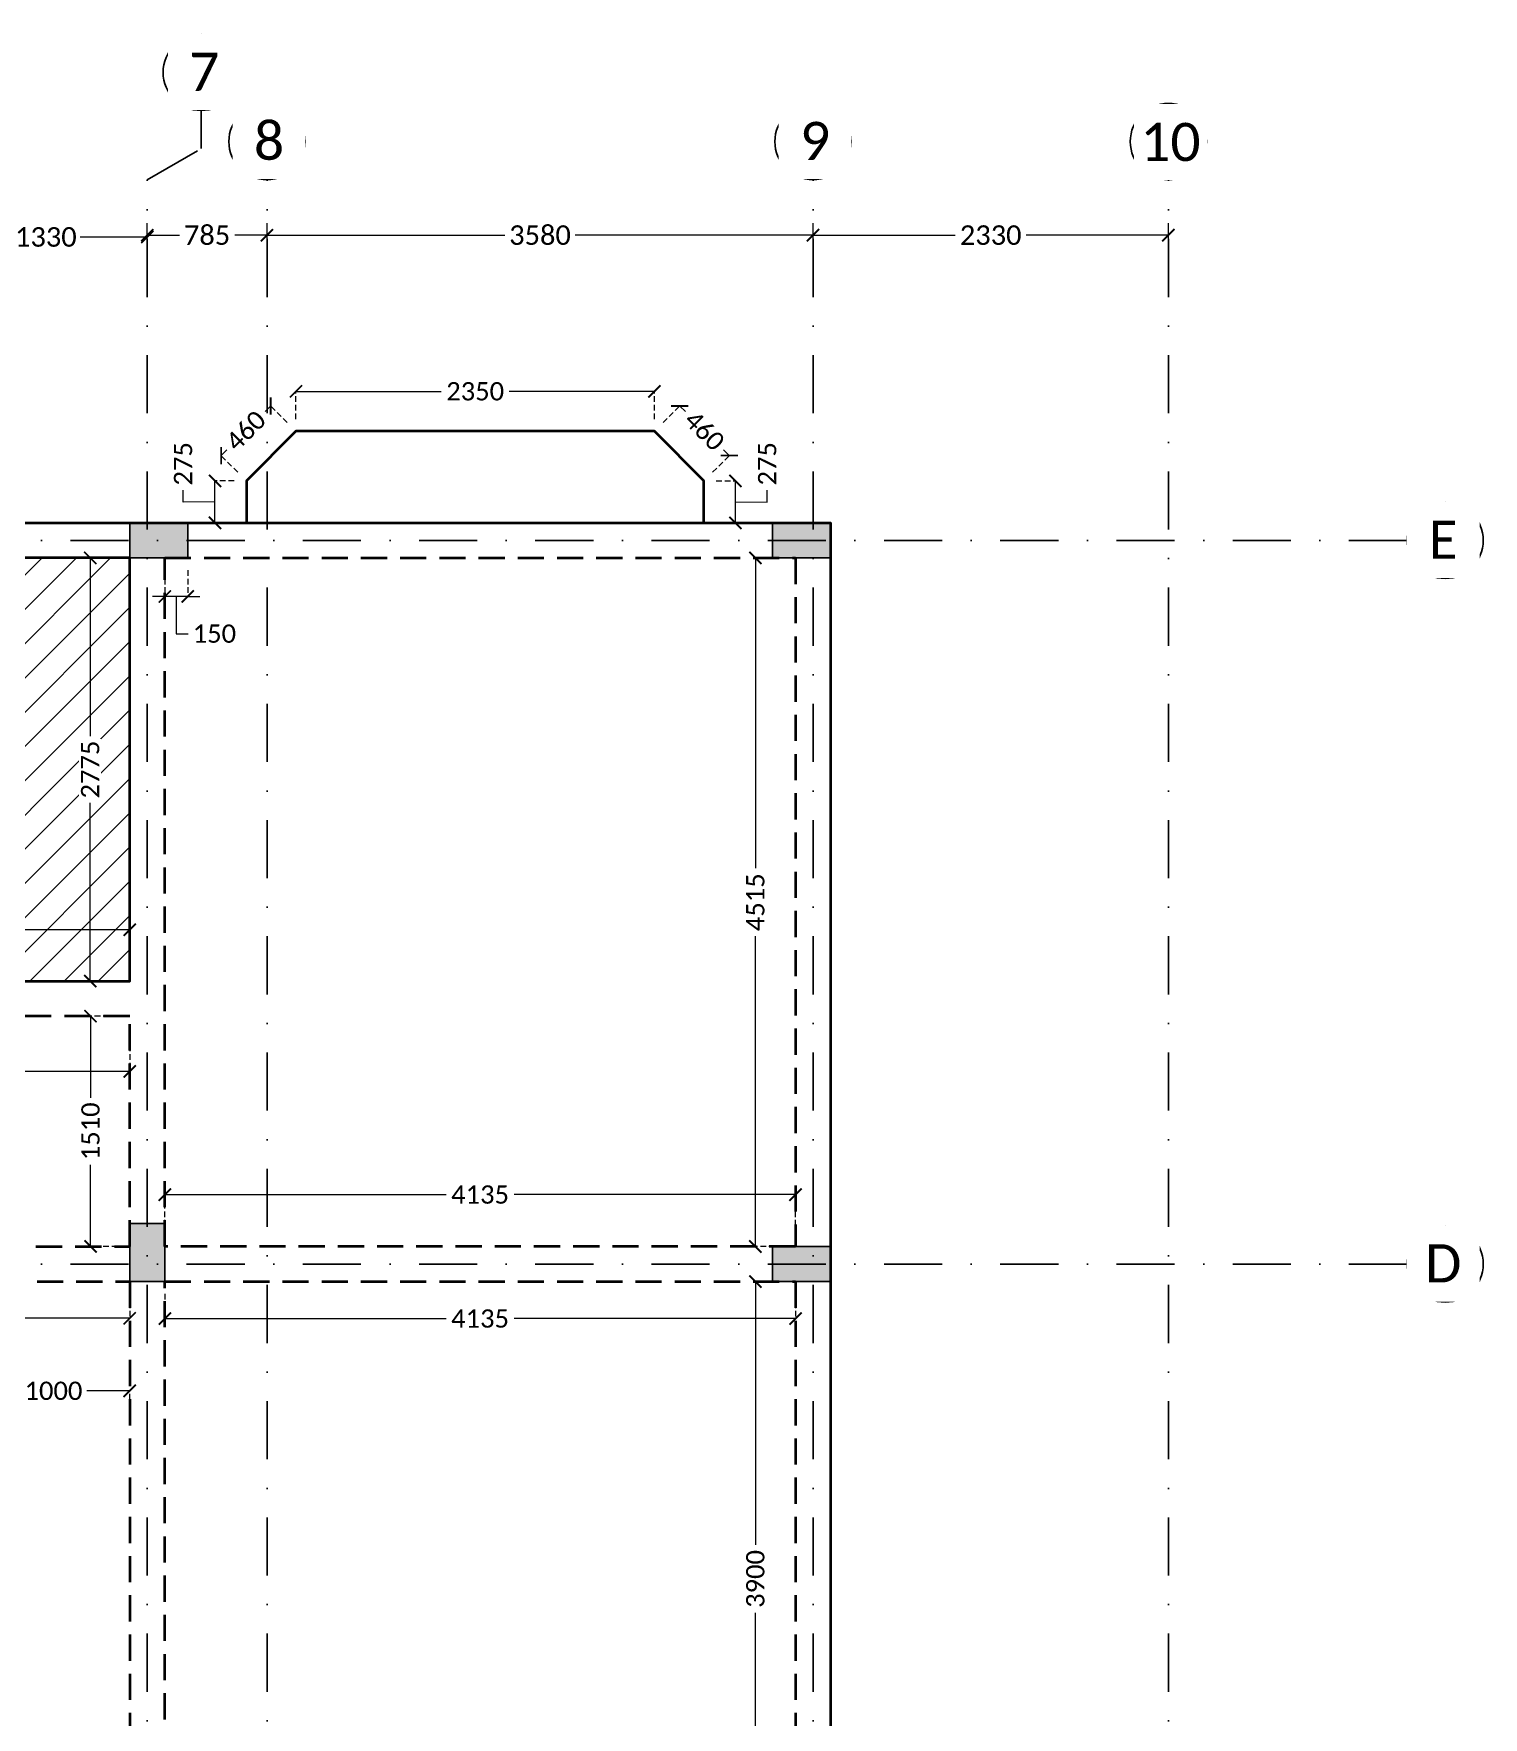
# Model space of a CAD drawing. Header units: millimetres. Extents: x -10000 to 124200, y -12045 to 23620.
# Drawn here: x 6895 to 16400, y 5787 to 16827 of the extents above; entities that cross this region are included whole.
import ezdxf

# ---------------------------------------------------------------- set-up
doc = ezdxf.new("R2010")
doc.units = ezdxf.units.MM
doc.header["$LTSCALE"] = 150
for name, pattern in [('3BHK-W(SB)$0$HIDDEN', [0.375, 0.25, -0.125]), ('DASHDOTX2', [50.8, 25.4, -12.7, 0, -12.7]), ('HIDDENX2', [19.05, 12.7, -6.35])]:
    doc.linetypes.add(name, pattern=pattern)
for name, color, linetype in [('ad-Column', 3, 'Continuous'), ('ad-Column Hatch', 125, 'Continuous'), ('ad-Grid', 8, 'DASHDOTX2'), ('ad-Text main', 7, 'Continuous')]:
    doc.layers.add(name, color=color, linetype=linetype)
doc.layers.add('ad-Dimension', color=5, linetype='Continuous', lineweight=0, true_color=0x0000ff)
doc.layers.add('ad-Framing', color=30, linetype='Continuous', lineweight=35, true_color=0xff7f00)
doc.layers.add('ad-Elevation 10', color=8, linetype='Continuous', lineweight=0)
doc.styles.add('ROMANS-TITLE', font='arial.ttf', dxfattribs={"width": 0.8})
doc.styles.get("Standard").update_dxf_attribs({"font": 'calibril.ttf'})
doc.dimstyles.new('A-75-DIM-INT (Framing)', dxfattribs={"dimscale": 100, "dimtxt": 1.5, "dimasz": 1, "dimexe": 0, "dimexo": 0, "dimgap": 0.5, "dimtad": 0, "dimdec": 0, "dimdsep": 46, "dimtxsty": 'ROMANS-TITLE', "dimblk": 'ARCHTICK', "dimcen": 0.025, "dimclrd": 5, "dimclre": 5, "dimclrt": 256, "dimazin": 2, "dimtfac": 1, "dimtdec": 0, "dimtmove": 1, "dimatfit": 0, "dimldrblk": 'ARCHTICK', "dimfxl": 1, "dimtfill": 1, "dimtolj": 1, "dimtzin": 0, "dimarcsym": 0})

# ---------------------------------------------------------------- blocks, each defined once
blk = doc.blocks.new('zw$6AA0')
at = {"layer": 'ad-Column Hatch', "transparency": 33554687}
h = blk.add_hatch(color=256, dxfattribs=at)
h.dxf.hatch_style = 1
h.paths.add_polyline_path([(0, -230), (380, -230), (380, 0), (0, 0)])
at = {"layer": 'ad-Column'}
blk.add_lwpolyline([(0, -230), (380, -230), (380, 0), (0, 0)], close=True, dxfattribs=at)
blk = doc.blocks.new('1625W_Columns')
at = {"layer": 'ad-Column', "xscale": -1}
for p, rotation in [((7905, 13620), 359.9999999999999), ((12120, 13620), 359.9999999999999), ((7755, 8645), 270)]:
    blk.add_blockref('zw$6AA0', p, dxfattribs=dict(at, rotation=rotation))
at = {"layer": 'ad-Column', "rotation": 179.9999999999998}
blk.add_blockref('zw$6AA0', (12120, 8645), dxfattribs=at)
blk = doc.blocks.new('_ArchTick')
at = {"color": 0, "linetype": 'ByBlock', "const_width": 0.15}
blk.add_lwpolyline([(-0.5, -0.5), (0.5, 0.5)], dxfattribs=at)
blk = doc.blocks.new('*D237')
at = {"layer": 'ad-Dimension', "lineweight": -2}
for p, q in [((7640, 15206), (7640, 15586)), ((8425, 15206), (8425, 15586)), ((7640, 15506), (7851, 15506)), ((8425, 15506), (8214, 15506))]:
    blk.add_line(p, q, dxfattribs=at)
at = {"layer": 'Defpoints', "color": 0}
for p in [(8425, 15506), (7640, 15126), (8425, 15126)]:
    blk.add_point(p, dxfattribs=at)
at = {"layer": 'ad-Dimension', "lineweight": -2, "xscale": 80, "yscale": 80, "zscale": 80, "rotation": 180}
blk.add_blockref('_ArchTick', (7640, 15506), dxfattribs=at)
at = {"layer": 'ad-Dimension', "lineweight": -2, "xscale": 80, "yscale": 80, "zscale": 80}
blk.add_blockref('_ArchTick', (8425, 15506), dxfattribs=at)
at = {"layer": 'ad-Dimension', "insert": (8032, 15506), "char_height": 128, "attachment_point": 5, "bg_fill": 3, "box_fill_scale": 1.1, "bg_fill_color": 257, "bg_fill_transparency": 0}
blk.add_mtext('\\A1;785', dxfattribs=at)
blk = doc.blocks.new('*D238')
at = {"layer": 'ad-Dimension', "lineweight": -2}
for p, q in [((8425, 15206), (8425, 15586)), ((12005, 15206), (12005, 15586)), ((8425, 15506), (9984, 15506)), ((12005, 15506), (10446, 15506))]:
    blk.add_line(p, q, dxfattribs=at)
at = {"layer": 'Defpoints', "color": 0}
for p in [(12005, 15506), (8425, 15126), (12005, 15126)]:
    blk.add_point(p, dxfattribs=at)
at = {"layer": 'ad-Dimension', "lineweight": -2, "xscale": 80, "yscale": 80, "zscale": 80, "rotation": 180}
blk.add_blockref('_ArchTick', (8425, 15506), dxfattribs=at)
at = {"layer": 'ad-Dimension', "lineweight": -2, "xscale": 80, "yscale": 80, "zscale": 80}
blk.add_blockref('_ArchTick', (12005, 15506), dxfattribs=at)
at = {"layer": 'ad-Dimension', "insert": (10215, 15506), "char_height": 128, "attachment_point": 5, "bg_fill": 3, "box_fill_scale": 1.1, "bg_fill_color": 257, "bg_fill_transparency": 0}
blk.add_mtext('\\A1;3580', dxfattribs=at)
blk = doc.blocks.new('*D226')
at = {"layer": 'ad-Dimension', "lineweight": -2}
for p, q in [((12005, 15206), (12005, 15586)), ((14335, 15206), (14335, 15586)), ((12005, 15506), (12938, 15506)), ((14335, 15506), (13402, 15506))]:
    blk.add_line(p, q, dxfattribs=at)
at = {"layer": 'Defpoints', "color": 0}
for p in [(14335, 15506), (12005, 15126), (14335, 15126)]:
    blk.add_point(p, dxfattribs=at)
at = {"layer": 'ad-Dimension', "lineweight": -2, "xscale": 80, "yscale": 80, "zscale": 80, "rotation": 180}
blk.add_blockref('_ArchTick', (12005, 15506), dxfattribs=at)
at = {"layer": 'ad-Dimension', "lineweight": -2, "xscale": 80, "yscale": 80, "zscale": 80}
blk.add_blockref('_ArchTick', (14335, 15506), dxfattribs=at)
at = {"layer": 'ad-Dimension', "insert": (13170, 15506), "char_height": 128, "attachment_point": 5, "bg_fill": 3, "box_fill_scale": 1.1, "bg_fill_color": 257, "bg_fill_transparency": 0}
blk.add_mtext('\\A1;2330', dxfattribs=at)
blk = doc.blocks.new('*D232')
at = {"layer": 'ad-Dimension', "lineweight": -2}
for p, q in [((6310, 15194), (6310, 15574)), ((7640, 15171), (7640, 15574)), ((6310, 15494), (6750, 15494)), ((7640, 15494), (7200, 15494))]:
    blk.add_line(p, q, dxfattribs=at)
at = {"layer": 'Defpoints', "color": 0}
for p in [(7640, 15494), (6310, 15114), (7640, 15091)]:
    blk.add_point(p, dxfattribs=at)
at = {"layer": 'ad-Dimension', "lineweight": -2, "xscale": 80, "yscale": 80, "zscale": 80, "rotation": 180}
blk.add_blockref('_ArchTick', (6310, 15494), dxfattribs=at)
at = {"layer": 'ad-Dimension', "lineweight": -2, "xscale": 80, "yscale": 80, "zscale": 80}
blk.add_blockref('_ArchTick', (7640, 15494), dxfattribs=at)
at = {"layer": 'ad-Dimension', "insert": (6975, 15494), "char_height": 128, "attachment_point": 5, "bg_fill": 3, "box_fill_scale": 1.1, "bg_fill_color": 257, "bg_fill_transparency": 0}
blk.add_mtext('\\A1;1330', dxfattribs=at)
blk = doc.blocks.new('A$C4c6b3e27')
at = {"layer": 'ad-Elevation 10', "ltscale": 0.09}
h = blk.add_hatch(dxfattribs=at)
h.set_pattern_fill('ANSI31', color=256, scale=50)
h.set_pattern_definition([(45, (5110, 7508.14), (-112.2532, 112.2532), [])])
h.paths.add_polyline_path([(5110, -3005), (7525, -3005), (7525, -230), (5110, -230)])
blk.add_lwpolyline([(5110, -3005), (7525, -3005), (7525, -230), (5110, -230)], close=True, dxfattribs=at)
at = {"layer": 'ad-Framing'}
for points in [[(11290, 0), (11290, 275), (10965, 600), (8615, 600), (8290, 275), (8290, 0)], [(-1420, 0), (12120, 0), (12120, -8875), (14450, -8875), (14450, -14850), (2455, -14850), (2455, -13620), (0, -13620), (0, -8875), (2830, -8875), (2830, -4975), (-1420, -4975)], [(5110, -3005), (7525, -3005), (7525, -230), (5110, -230)]]:
    blk.add_lwpolyline(points, close=True, dxfattribs=at)
at = {"layer": 'ad-Framing', "linetype": 'HIDDENX2', "ltscale": 0.09}
for points in [[(7755, -230), (11890, -230), (11890, -4745), (7755, -4745)], [(5110, -4745), (7525, -4745), (7525, -3235), (5110, -3235)], [(3060, -4975), (7525, -4975), (7525, -8875), (3060, -8875)], [(7755, -4975), (11890, -4975), (11890, -8875), (7755, -8875)]]:
    blk.add_lwpolyline(points, close=True, dxfattribs=at)
blk = doc.blocks.new('*D24')
at = {"layer": 'ad-Dimension', "linetype": '3BHK-W(SB)$0$HIDDEN', "lineweight": -2, "transparency": 16777216}
for p, q in [((7755, -5055), (7755, -5218)), ((11890, -5055), (11890, -5218))]:
    blk.add_line(p, q, dxfattribs=at)
at = {"layer": 'ad-Dimension', "lineweight": -2, "transparency": 16777216}
for p, q in [((7755, -5218), (9600, -5218)), ((11890, -5218), (10045, -5218))]:
    blk.add_line(p, q, dxfattribs=at)
at = {"layer": 'Defpoints', "color": 0, "transparency": 16777216}
for p in [(7755, -4975), (11890, -4975), (11890, -5218)]:
    blk.add_point(p, dxfattribs=at)
at = {"layer": 'ad-Dimension', "lineweight": -2, "transparency": 16777216, "xscale": 80, "yscale": 80, "zscale": 80, "rotation": 180}
blk.add_blockref('_ArchTick', (7755, -5218), dxfattribs=at)
at = {"layer": 'ad-Dimension', "lineweight": -2, "transparency": 16777216, "xscale": 80, "yscale": 80, "zscale": 80}
blk.add_blockref('_ArchTick', (11890, -5218), dxfattribs=at)
at = {"layer": 'ad-Dimension', "transparency": 16777216, "insert": (9822, -5218), "char_height": 120, "attachment_point": 5, "bg_fill": 3, "box_fill_scale": 1.1, "bg_fill_color": 256, "bg_fill_true_color": 13158600, "bg_fill_transparency": 0}
blk.add_mtext('\\A1;4135', dxfattribs=at)
blk = doc.blocks.new('*D25')
at = {"layer": 'ad-Dimension', "linetype": '3BHK-W(SB)$0$HIDDEN', "lineweight": -2, "transparency": 16777216}
for p, q in [((11810, -4975), (11627, -4975)), ((11810, -8875), (11627, -8875))]:
    blk.add_line(p, q, dxfattribs=at)
at = {"layer": 'ad-Dimension', "lineweight": -2, "transparency": 16777216}
for p, q in [((11627, -4975), (11627, -6702)), ((11627, -8875), (11627, -7148))]:
    blk.add_line(p, q, dxfattribs=at)
at = {"layer": 'Defpoints', "color": 0, "transparency": 16777216}
for p in [(11890, -4975), (11627, -8875), (11890, -8875)]:
    blk.add_point(p, dxfattribs=at)
at = {"layer": 'ad-Dimension', "lineweight": -2, "transparency": 16777216, "xscale": 80, "yscale": 80, "zscale": 80}
for p, rotation in [((11627, -4975), 90), ((11627, -8875), 270)]:
    blk.add_blockref('_ArchTick', p, dxfattribs=dict(at, rotation=rotation))
at = {"layer": 'ad-Dimension', "transparency": 16777216, "insert": (11627, -6925), "char_height": 120, "attachment_point": 5, "rotation": 90, "bg_fill": 3, "box_fill_scale": 1.1, "bg_fill_color": 256, "bg_fill_true_color": 13158600, "bg_fill_transparency": 0}
blk.add_mtext('\\A1;3900', dxfattribs=at)
blk = doc.blocks.new('*D37')
at = {"layer": 'ad-Dimension', "linetype": '3BHK-W(SB)$0$HIDDEN', "lineweight": -2, "transparency": 16777216}
for p, q in [((5110, -3315), (5110, -3597)), ((7525, -3315), (7525, -3597))]:
    blk.add_line(p, q, dxfattribs=at)
at = {"layer": 'ad-Dimension', "lineweight": -2, "transparency": 16777216}
for p, q in [((5110, -3597), (6098, -3597)), ((7525, -3597), (6537, -3597))]:
    blk.add_line(p, q, dxfattribs=at)
at = {"layer": 'Defpoints', "color": 0, "transparency": 16777216}
for p in [(5110, -3235), (7525, -3235), (7525, -3597)]:
    blk.add_point(p, dxfattribs=at)
at = {"layer": 'ad-Dimension', "lineweight": -2, "transparency": 16777216, "xscale": 80, "yscale": 80, "zscale": 80, "rotation": 180}
blk.add_blockref('_ArchTick', (5110, -3597), dxfattribs=at)
at = {"layer": 'ad-Dimension', "lineweight": -2, "transparency": 16777216, "xscale": 80, "yscale": 80, "zscale": 80}
blk.add_blockref('_ArchTick', (7525, -3597), dxfattribs=at)
at = {"layer": 'ad-Dimension', "transparency": 16777216, "insert": (6317, -3597), "char_height": 120, "attachment_point": 5, "bg_fill": 3, "box_fill_scale": 1.1, "bg_fill_color": 256, "bg_fill_true_color": 13158600, "bg_fill_transparency": 0}
blk.add_mtext('\\A1;2415', dxfattribs=at)
blk = doc.blocks.new('*D38')
at = {"layer": 'ad-Dimension', "linetype": '3BHK-W(SB)$0$HIDDEN', "lineweight": -2, "transparency": 16777216}
for p, q in [((7755, -310), (7755, -483)), ((7905, -310), (7905, -483))]:
    blk.add_line(p, q, dxfattribs=at)
at = {"layer": 'ad-Dimension', "lineweight": -2, "transparency": 16777216}
for p, q in [((7755, -483), (7675, -483)), ((7905, -483), (7755, -483)), ((7905, -483), (7755, -483)), ((7830, -483), (7829, -727)), ((7905, -483), (7985, -483)), ((7829, -727), (7909, -727))]:
    blk.add_line(p, q, dxfattribs=at)
at = {"layer": 'Defpoints', "color": 0, "transparency": 16777216}
for p in [(7755, -230), (7905, -230), (7755, -483)]:
    blk.add_point(p, dxfattribs=at)
at = {"layer": 'ad-Dimension', "lineweight": -2, "transparency": 16777216, "xscale": 80, "yscale": 80, "zscale": 80}
blk.add_blockref('_ArchTick', (7755, -483), dxfattribs=at)
at = {"layer": 'ad-Dimension', "lineweight": -2, "transparency": 16777216, "xscale": 80, "yscale": 80, "zscale": 80, "rotation": 180}
blk.add_blockref('_ArchTick', (7905, -483), dxfattribs=at)
at = {"layer": 'ad-Dimension', "transparency": 16777216, "insert": (8080, -727), "char_height": 120, "attachment_point": 5, "bg_fill": 3, "box_fill_scale": 1.1, "bg_fill_color": 256, "bg_fill_true_color": 13158600, "bg_fill_transparency": 0}
blk.add_mtext('\\A1;150', dxfattribs=at)
blk = doc.blocks.new('*D39')
at = {"layer": 'ad-Dimension', "linetype": '3BHK-W(SB)$0$HIDDEN', "lineweight": -2, "transparency": 16777216}
for p, q in [((7755, -4665), (7755, -4405)), ((11890, -4665), (11890, -4405))]:
    blk.add_line(p, q, dxfattribs=at)
at = {"layer": 'ad-Dimension', "lineweight": -2, "transparency": 16777216}
for p, q in [((7755, -4405), (9600, -4405)), ((11890, -4405), (10045, -4405))]:
    blk.add_line(p, q, dxfattribs=at)
at = {"layer": 'Defpoints', "color": 0, "transparency": 16777216}
for p in [(11890, -4405), (7755, -4745), (11890, -4745)]:
    blk.add_point(p, dxfattribs=at)
at = {"layer": 'ad-Dimension', "lineweight": -2, "transparency": 16777216, "xscale": 80, "yscale": 80, "zscale": 80, "rotation": 180}
blk.add_blockref('_ArchTick', (7755, -4405), dxfattribs=at)
at = {"layer": 'ad-Dimension', "lineweight": -2, "transparency": 16777216, "xscale": 80, "yscale": 80, "zscale": 80}
blk.add_blockref('_ArchTick', (11890, -4405), dxfattribs=at)
at = {"layer": 'ad-Dimension', "transparency": 16777216, "insert": (9822, -4405), "char_height": 120, "attachment_point": 5, "bg_fill": 3, "box_fill_scale": 1.1, "bg_fill_color": 256, "bg_fill_true_color": 13158600, "bg_fill_transparency": 0}
blk.add_mtext('\\A1;4135', dxfattribs=at)
blk = doc.blocks.new('*D40')
at = {"layer": 'ad-Dimension', "linetype": '3BHK-W(SB)$0$HIDDEN', "lineweight": -2, "transparency": 16777216}
for p, q in [((3060, -5055), (3060, -5216)), ((7525, -5055), (7525, -5216))]:
    blk.add_line(p, q, dxfattribs=at)
at = {"layer": 'ad-Dimension', "lineweight": -2, "transparency": 16777216}
for p, q in [((3060, -5216), (5070, -5216)), ((7525, -5216), (5515, -5216))]:
    blk.add_line(p, q, dxfattribs=at)
at = {"layer": 'Defpoints', "color": 0, "transparency": 16777216}
for p in [(3060, -4975), (7525, -4975), (3060, -5216)]:
    blk.add_point(p, dxfattribs=at)
at = {"layer": 'ad-Dimension', "lineweight": -2, "transparency": 16777216, "xscale": 80, "yscale": 80, "zscale": 80, "rotation": 180}
blk.add_blockref('_ArchTick', (3060, -5216), dxfattribs=at)
at = {"layer": 'ad-Dimension', "lineweight": -2, "transparency": 16777216, "xscale": 80, "yscale": 80, "zscale": 80}
blk.add_blockref('_ArchTick', (7525, -5216), dxfattribs=at)
at = {"layer": 'ad-Dimension', "transparency": 16777216, "insert": (5292, -5216), "char_height": 120, "attachment_point": 5, "bg_fill": 3, "box_fill_scale": 1.1, "bg_fill_color": 256, "bg_fill_true_color": 13158600, "bg_fill_transparency": 0}
blk.add_mtext('\\A1;4465', dxfattribs=at)
blk = doc.blocks.new('*D43')
at = {"layer": 'ad-Dimension', "linetype": '3BHK-W(SB)$0$HIDDEN', "lineweight": -2, "transparency": 16777216}
for p, q in [((5110, -2925), (5110, -2669)), ((7525, -2925), (7525, -2669))]:
    blk.add_line(p, q, dxfattribs=at)
at = {"layer": 'ad-Dimension', "lineweight": -2, "transparency": 16777216}
for p, q in [((5110, -2669), (6098, -2669)), ((7525, -2669), (6537, -2669))]:
    blk.add_line(p, q, dxfattribs=at)
at = {"layer": 'Defpoints', "color": 0, "transparency": 16777216}
for p in [(7525, -2669), (5110, -3005), (7525, -3005)]:
    blk.add_point(p, dxfattribs=at)
at = {"layer": 'ad-Dimension', "lineweight": -2, "transparency": 16777216, "xscale": 80, "yscale": 80, "zscale": 80, "rotation": 180}
blk.add_blockref('_ArchTick', (5110, -2669), dxfattribs=at)
at = {"layer": 'ad-Dimension', "lineweight": -2, "transparency": 16777216, "xscale": 80, "yscale": 80, "zscale": 80}
blk.add_blockref('_ArchTick', (7525, -2669), dxfattribs=at)
at = {"layer": 'ad-Dimension', "transparency": 16777216, "insert": (6317, -2669), "char_height": 120, "attachment_point": 5, "bg_fill": 3, "box_fill_scale": 1.1, "bg_fill_color": 256, "bg_fill_true_color": 13158600, "bg_fill_transparency": 0}
blk.add_mtext('\\A1;2415', dxfattribs=at)
blk = doc.blocks.new('*D44')
at = {"layer": 'ad-Dimension', "linetype": '3BHK-W(SB)$0$HIDDEN', "lineweight": -2, "transparency": 16777216}
for p, q in [((7445, -230), (7266, -230)), ((7445, -3005), (7266, -3005))]:
    blk.add_line(p, q, dxfattribs=at)
at = {"layer": 'ad-Dimension', "lineweight": -2, "transparency": 16777216}
for p, q in [((7266, -230), (7266, -1398)), ((7266, -3005), (7266, -1837))]:
    blk.add_line(p, q, dxfattribs=at)
at = {"layer": 'Defpoints', "color": 0, "transparency": 16777216}
for p in [(7266, -230), (7525, -230), (7525, -3005)]:
    blk.add_point(p, dxfattribs=at)
at = {"layer": 'ad-Dimension', "lineweight": -2, "transparency": 16777216, "xscale": 80, "yscale": 80, "zscale": 80}
for p, rotation in [((7266, -230), 90), ((7266, -3005), 270)]:
    blk.add_blockref('_ArchTick', p, dxfattribs=dict(at, rotation=rotation))
at = {"layer": 'ad-Dimension', "transparency": 16777216, "insert": (7266, -1618), "char_height": 120, "attachment_point": 5, "rotation": 90, "bg_fill": 3, "box_fill_scale": 1.1, "bg_fill_color": 256, "bg_fill_true_color": 13158600, "bg_fill_transparency": 0}
blk.add_mtext('\\A1;2775', dxfattribs=at)
blk = doc.blocks.new('*D45')
at = {"layer": 'ad-Dimension', "linetype": '3BHK-W(SB)$0$HIDDEN', "lineweight": -2, "transparency": 16777216}
for p, q in [((7445, -3235), (7268, -3235)), ((7445, -4745), (7268, -4745))]:
    blk.add_line(p, q, dxfattribs=at)
at = {"layer": 'ad-Dimension', "lineweight": -2, "transparency": 16777216}
for p, q in [((7268, -3235), (7268, -3771)), ((7268, -4745), (7268, -4209))]:
    blk.add_line(p, q, dxfattribs=at)
at = {"layer": 'Defpoints', "color": 0, "transparency": 16777216}
for p in [(7525, -3235), (7268, -4745), (7525, -4745)]:
    blk.add_point(p, dxfattribs=at)
at = {"layer": 'ad-Dimension', "lineweight": -2, "transparency": 16777216, "xscale": 80, "yscale": 80, "zscale": 80}
for p, rotation in [((7268, -3235), 90), ((7268, -4745), 270)]:
    blk.add_blockref('_ArchTick', p, dxfattribs=dict(at, rotation=rotation))
at = {"layer": 'ad-Dimension', "transparency": 16777216, "insert": (7268, -3990), "char_height": 120, "attachment_point": 5, "rotation": 90, "bg_fill": 3, "box_fill_scale": 1.1, "bg_fill_color": 256, "bg_fill_true_color": 13158600, "bg_fill_transparency": 0}
blk.add_mtext('\\A1;1510', dxfattribs=at)
blk = doc.blocks.new('*D50')
at = {"layer": 'ad-Dimension', "linetype": '3BHK-W(SB)$0$HIDDEN', "lineweight": -2, "transparency": 16777216}
for p, q in [((6525, -5805), (6525, -5692)), ((7525, -5805), (7525, -5692))]:
    blk.add_line(p, q, dxfattribs=at)
at = {"layer": 'ad-Dimension', "lineweight": -2, "transparency": 16777216}
for p, q in [((6525, -5692), (6806, -5692)), ((7525, -5692), (7244, -5692))]:
    blk.add_line(p, q, dxfattribs=at)
at = {"layer": 'Defpoints', "color": 0, "transparency": 16777216}
for p in [(7525, -5692), (6525, -5885), (7525, -5885)]:
    blk.add_point(p, dxfattribs=at)
at = {"layer": 'ad-Dimension', "lineweight": -2, "transparency": 16777216, "xscale": 80, "yscale": 80, "zscale": 80, "rotation": 180}
blk.add_blockref('_ArchTick', (6525, -5692), dxfattribs=at)
at = {"layer": 'ad-Dimension', "lineweight": -2, "transparency": 16777216, "xscale": 80, "yscale": 80, "zscale": 80}
blk.add_blockref('_ArchTick', (7525, -5692), dxfattribs=at)
at = {"layer": 'ad-Dimension', "transparency": 16777216, "insert": (7025, -5692), "char_height": 120, "attachment_point": 5, "bg_fill": 3, "box_fill_scale": 1.1, "bg_fill_color": 256, "bg_fill_true_color": 13158600, "bg_fill_transparency": 0}
blk.add_mtext('\\A1;1000', dxfattribs=at)
blk = doc.blocks.new('*D52')
at = {"layer": 'ad-Dimension', "linetype": '3BHK-W(SB)$0$HIDDEN', "lineweight": -2, "transparency": 16777216}
for p, q in [((11810, -230), (11627, -230)), ((11810, -4745), (11627, -4745))]:
    blk.add_line(p, q, dxfattribs=at)
at = {"layer": 'ad-Dimension', "lineweight": -2, "transparency": 16777216}
for p, q in [((11627, -230), (11627, -2265)), ((11627, -4745), (11627, -2710))]:
    blk.add_line(p, q, dxfattribs=at)
at = {"layer": 'Defpoints', "color": 0, "transparency": 16777216}
for p in [(11627, -230), (11890, -230), (11890, -4745)]:
    blk.add_point(p, dxfattribs=at)
at = {"layer": 'ad-Dimension', "lineweight": -2, "transparency": 16777216, "xscale": 80, "yscale": 80, "zscale": 80}
for p, rotation in [((11627, -230), 90), ((11627, -4745), 270)]:
    blk.add_blockref('_ArchTick', p, dxfattribs=dict(at, rotation=rotation))
at = {"layer": 'ad-Dimension', "transparency": 16777216, "insert": (11627, -2488), "char_height": 120, "attachment_point": 5, "rotation": 90, "bg_fill": 3, "box_fill_scale": 1.1, "bg_fill_color": 256, "bg_fill_true_color": 13158600, "bg_fill_transparency": 0}
blk.add_mtext('\\A1;4515', dxfattribs=at)
blk = doc.blocks.new('*D77')
at = {"layer": 'ad-Dimension', "linetype": '3BHK-W(SB)$0$HIDDEN', "lineweight": -2, "transparency": 16777216}
for p, q in [((11370, 275), (11496, 275)), ((11370, 0), (11496, 0))]:
    blk.add_line(p, q, dxfattribs=at)
at = {"layer": 'ad-Dimension', "lineweight": -2, "transparency": 16777216}
for p, q in [((11496, 0), (11496, 275)), ((11496, 138), (11705, 135)), ((11705, 135), (11705, 215))]:
    blk.add_line(p, q, dxfattribs=at)
at = {"layer": 'Defpoints', "color": 0, "transparency": 16777216}
for p in [(11290, 275), (11496, 275), (11290, 0)]:
    blk.add_point(p, dxfattribs=at)
at = {"layer": 'ad-Dimension', "lineweight": -2, "transparency": 16777216, "xscale": 80, "yscale": 80, "zscale": 80}
for p, rotation in [((11496, 275), 90), ((11496, 0), 270)]:
    blk.add_blockref('_ArchTick', p, dxfattribs=dict(at, rotation=rotation))
at = {"layer": 'ad-Dimension', "transparency": 16777216, "insert": (11705, 387), "char_height": 120, "attachment_point": 5, "rotation": 90, "bg_fill": 3, "box_fill_scale": 1.1, "bg_fill_color": 256, "bg_fill_true_color": 13158600, "bg_fill_transparency": 0}
blk.add_mtext('\\A1;275', dxfattribs=at)
blk = doc.blocks.new('*D78')
at = {"layer": 'ad-Dimension', "linetype": '3BHK-W(SB)$0$HIDDEN', "lineweight": -2, "transparency": 16777216}
for p, q in [((8615, 680), (8615, 862)), ((10965, 680), (10965, 862))]:
    blk.add_line(p, q, dxfattribs=at)
at = {"layer": 'ad-Dimension', "lineweight": -2, "transparency": 16777216}
for p, q in [((8615, 862), (9568, 862)), ((10965, 862), (10012, 862))]:
    blk.add_line(p, q, dxfattribs=at)
at = {"layer": 'Defpoints', "color": 0, "transparency": 16777216}
for p in [(8615, 862), (8615, 600), (10965, 600)]:
    blk.add_point(p, dxfattribs=at)
at = {"layer": 'ad-Dimension', "lineweight": -2, "transparency": 16777216, "xscale": 80, "yscale": 80, "zscale": 80, "rotation": 180}
blk.add_blockref('_ArchTick', (8615, 862), dxfattribs=at)
at = {"layer": 'ad-Dimension', "lineweight": -2, "transparency": 16777216, "xscale": 80, "yscale": 80, "zscale": 80}
blk.add_blockref('_ArchTick', (10965, 862), dxfattribs=at)
at = {"layer": 'ad-Dimension', "transparency": 16777216, "insert": (9790, 862), "char_height": 120, "attachment_point": 5, "bg_fill": 3, "box_fill_scale": 1.1, "bg_fill_color": 256, "bg_fill_true_color": 13158600, "bg_fill_transparency": 0}
blk.add_mtext('\\A1;2350', dxfattribs=at)
blk = doc.blocks.new('*D76')
at = {"layer": 'ad-Dimension', "linetype": '3BHK-W(SB)$0$HIDDEN', "lineweight": -2, "transparency": 16777216}
for p, q in [((11022, 657), (11131, 766)), ((11347, 332), (11456, 441))]:
    blk.add_line(p, q, dxfattribs=at)
at = {"layer": 'ad-Dimension', "lineweight": -2, "transparency": 16777216}
for p, q in [((11131, 766), (11168, 729)), ((11456, 441), (11419, 478))]:
    blk.add_line(p, q, dxfattribs=at)
at = {"layer": 'Defpoints', "color": 0, "transparency": 16777216}
for p in [(10965, 600), (11290, 275)]:
    blk.add_point(p, dxfattribs=at)
at = {"layer": 'ad-Dimension', "lineweight": -2, "transparency": 16777216, "xscale": 80, "yscale": 80, "zscale": 80}
for p, rotation in [((11131, 766), 135), ((11456, 441), 315)]:
    blk.add_blockref('_ArchTick', p, dxfattribs=dict(at, rotation=rotation))
at = {"layer": 'ad-Dimension', "transparency": 16777216, "insert": (11294, 604), "char_height": 120, "attachment_point": 5, "rotation": 315, "bg_fill": 3, "box_fill_scale": 1.1, "bg_fill_color": 256, "bg_fill_true_color": 13158600, "bg_fill_transparency": 0}
blk.add_mtext('\\A1;460', dxfattribs=at)
at = {"layer": 'Defpoints', "color": 0, "transparency": 16777216}
blk.add_point((11131, 766), dxfattribs=at)
blk = doc.blocks.new('*D74')
at = {"layer": 'ad-Dimension', "linetype": '3BHK-W(SB)$0$HIDDEN', "lineweight": -2, "transparency": 16777216}
for p, q in [((8210, 275), (8084, 275)), ((8210, 0), (8084, 0))]:
    blk.add_line(p, q, dxfattribs=at)
at = {"layer": 'ad-Dimension', "lineweight": -2, "transparency": 16777216}
for p, q in [((8084, 0), (8084, 275)), ((7875, 135), (7875, 215)), ((8084, 138), (7875, 135))]:
    blk.add_line(p, q, dxfattribs=at)
at = {"layer": 'Defpoints', "color": 0, "transparency": 16777216}
for p in [(8084, 275), (8290, 275), (8290, 0)]:
    blk.add_point(p, dxfattribs=at)
at = {"layer": 'ad-Dimension', "lineweight": -2, "transparency": 16777216, "xscale": 80, "yscale": 80, "zscale": 80}
for p, rotation in [((8084, 275), 90), ((8084, 0), 270)]:
    blk.add_blockref('_ArchTick', p, dxfattribs=dict(at, rotation=rotation))
at = {"layer": 'ad-Dimension', "transparency": 16777216, "insert": (7875, 387), "char_height": 120, "attachment_point": 5, "rotation": 90, "bg_fill": 3, "box_fill_scale": 1.1, "bg_fill_color": 256, "bg_fill_true_color": 13158600, "bg_fill_transparency": 0}
blk.add_mtext('\\A1;275', dxfattribs=at)
blk = doc.blocks.new('*D75')
at = {"layer": 'ad-Dimension', "lineweight": -2, "transparency": 16777216}
for p, q in [((8449, 766), (8412, 729)), ((8124, 441), (8161, 478))]:
    blk.add_line(p, q, dxfattribs=at)
at = {"layer": 'ad-Dimension', "linetype": '3BHK-W(SB)$0$HIDDEN', "lineweight": -2, "transparency": 16777216}
for p, q in [((8558, 657), (8449, 766)), ((8233, 332), (8124, 441))]:
    blk.add_line(p, q, dxfattribs=at)
at = {"layer": 'Defpoints', "color": 0, "transparency": 16777216}
for p in [(8615, 600), (8290, 275)]:
    blk.add_point(p, dxfattribs=at)
at = {"layer": 'ad-Dimension', "lineweight": -2, "transparency": 16777216, "xscale": 80, "yscale": 80, "zscale": 80}
for p, rotation in [((8449, 766), 45), ((8124, 441), 225)]:
    blk.add_blockref('_ArchTick', p, dxfattribs=dict(at, rotation=rotation))
at = {"layer": 'ad-Dimension', "transparency": 16777216, "insert": (8286, 604), "char_height": 120, "attachment_point": 5, "rotation": 45, "bg_fill": 3, "box_fill_scale": 1.1, "bg_fill_color": 256, "bg_fill_true_color": 13158600, "bg_fill_transparency": 0}
blk.add_mtext('\\A1;460', dxfattribs=at)
at = {"layer": 'Defpoints', "color": 0, "transparency": 16777216}
blk.add_point((8449, 766), dxfattribs=at)
blk = doc.blocks.new('1625W_Grid')
at = {"layer": 'ad-Grid', "ltscale": 0.1}
for points in [[(8425, -3190), (8425, 15870)], [(12005, -3190), (12005, 15870)], [(14335, -3190), (14335, 15870)], [(15900, 13505), (-3780, 13505)], [(15900, 8760), (-3780, 8760)]]:
    blk.add_lwpolyline(points, dxfattribs=at)
at = {"layer": 'ad-Grid', "color": 7, "linetype": 'ByBlock'}
for centre in [(7993.6, 16573.6), (8425, 16120), (12005, 16120), (14335, 16120), (16150, 13505), (16150, 8760)]:
    blk.add_circle(centre, 250, dxfattribs=at)
at = {"layer": 'ad-Text main', "char_height": 250, "width": 227.385, "attachment_point": 5, "bg_fill": 2}
for s, insert in [('{\\fCalibri|b0|i0|c0|p34;7}', (8013.8, 16577.5)), ('{\\fCalibri|b0|i0|c0|p34;9}', (12018.5, 16124)), ('{\\fCalibri|b0|i0|c0|p34;10}', (14348.5, 16116)), ('{\\fCalibri|b0|i0|c0|p34;E}', (16136.5, 13509)), ('{\\fCalibri|b0|i0|c0|p34;D}', (16136.5, 8764))]:
    blk.add_mtext(s, dxfattribs=dict(at, insert=insert))
at = {"layer": 'ad-Dimension'}
dim = blk.add_linear_dim(base=(8425, 15506.2), p1=(7640, 15126.1), p2=(8425, 15126.1), dimstyle='A-75-DIM-INT (Framing)', override={"dimscale": 80, "dimblk": 'ArchTick', "dimclrd": 256, "dimclre": 256, "dimfxl": 10, "dimtfill": 1, "dimtfillclr": 0}, dxfattribs=at)
dim.commit()
dim.dimension.update_dxf_attribs({"geometry": '*D237', "text_midpoint": (8032.5, 15506.2)})
at = {"layer": 'ad-Grid', "ltscale": 0.1}
blk.add_lwpolyline([(7993.6, -3643.6), (7993.6, -3393.6), (7640, -3190), (7640, 15870), (7993.6, 16073.6), (7993.6, 16323.6)], dxfattribs=at)
at = {"layer": 'ad-Text main', "insert": (8438.5, 16124), "char_height": 250, "width": 227.385, "attachment_point": 5, "bg_fill": 2}
blk.add_mtext('{\\fCalibri|b0|i0|c0|p34;8}', dxfattribs=at)
at = {"layer": 'ad-Dimension'}
dim = blk.add_linear_dim(base=(12005, 15506.2), p1=(8425, 15126.1), p2=(12005, 15126.1), dimstyle='A-75-DIM-INT (Framing)', override={"dimscale": 80, "dimblk": 'ArchTick', "dimclrd": 256, "dimclre": 256, "dimfxl": 10, "dimtfill": 1, "dimtfillclr": 0}, dxfattribs=at)
dim.commit()
dim.dimension.update_dxf_attribs({"geometry": '*D238', "text_midpoint": (10215, 15506.2)})
for base, p1, p2, override, picture, middle in [((7640, 15494.3), (6310, 15114.2), (7640, 15091.2), {"dimscale": 80, "dimclrd": 256, "dimclre": 256, "dimfxl": 10}, '*D232', (6975, 15494.3)), ((14335, 15506.2), (12005, 15126.1), (14335, 15126.1), {"dimscale": 80, "dimblk": 'ArchTick', "dimclrd": 256, "dimclre": 256, "dimfxl": 10, "dimtfill": 1, "dimtfillclr": 0}, '*D226', (13170, 15506.2))]:
    dim = blk.add_linear_dim(base=base, p1=p1, p2=p2, dimstyle='A-75-DIM-INT (Framing)', override=override, dxfattribs=at)
    dim.commit()
    dim.dimension.update_dxf_attribs({"geometry": picture, "text_midpoint": middle})
blk = doc.blocks.new('A$C94407b5f')
at = {"layer": 'ad-Dimension'}
for base, p1, p2, picture, middle in [((8615, 861.6), (10965, 600), (8615, 600), '*D78', (9790, 861.6)), ((7525, -2669), (5110, -3005), (7525, -3005), '*D43', (6317.5, -2669)), ((3060, -5216), (7525, -4975), (3060, -4975), '*D40', (5292.5, -5216)), ((11890, -5217.9), (7755, -4975), (11890, -4975), '*D24', (9822.5, -5217.9)), ((7525, -5692.5), (6525, -5885), (7525, -5885), '*D50', (7025, -5692.5))]:
    dim = blk.add_linear_dim(base=base, p1=p1, p2=p2, dimstyle='A-75-DIM-INT (Framing)', override={"dimscale": 80, "dimexo": 1, "dimtxsty": 'Standard', "dimclrd": 256, "dimclre": 256, "dimfxl": 10}, dxfattribs=at)
    dim.commit()
    dim.dimension.update_dxf_attribs({"geometry": picture, "text_midpoint": middle})
for base, p1, p2, angle, picture, middle in [((8084.4, 275), (8290, 0), (8290, 275), 270, '*D74', (7874.7, 255.4)), ((11495.6, 275), (11290, 0), (11290, 275), 270, '*D77', (11705.3, 255.4)), ((7755, -482.8), (7905, -230), (7755, -230), 180, '*D38', (7948.6, -726.6))]:
    dim = blk.add_linear_dim(base=base, p1=p1, p2=p2, angle=angle, dimstyle='A-75-DIM-INT (Framing)', override={"dimscale": 80, "dimexo": 1, "dimtxsty": 'Standard', "dimclrd": 256, "dimclre": 256, "dimfxl": 10}, dxfattribs=at)
    dim.commit()
    dim.dimension.update_dxf_attribs({"geometry": picture, "text_midpoint": middle, "dimtype": 128})
for base, p1, p2, picture, middle in [((11626.6, -230), (11890, -4745), (11890, -230), '*D52', (11626.6, -2487.5)), ((7267.6, -4745), (7525, -3235), (7525, -4745), '*D45', (7267.6, -3990))]:
    dim = blk.add_linear_dim(base=base, p1=p1, p2=p2, angle=90, dimstyle='A-75-DIM-INT (Framing)', override={"dimscale": 80, "dimexo": 1, "dimtxsty": 'Standard', "dimclrd": 256, "dimclre": 256, "dimfxl": 10}, dxfattribs=at)
    dim.commit()
    dim.dimension.update_dxf_attribs({"geometry": picture, "text_midpoint": middle})
for p1, p2, distance, picture, middle in [((8290, 275), (8615, 600), 235.3, '*D75', (8286.1, 603.9)), ((11290, 275), (10965, 600), -235.3, '*D76', (11293.9, 603.9))]:
    dim = blk.add_aligned_dim(p1=p1, p2=p2, distance=distance, dimstyle='A-75-DIM-INT (Framing)', override={"dimscale": 80, "dimexo": 1, "dimtxsty": 'Standard', "dimclrd": 256, "dimclre": 256, "dimfxl": 10}, dxfattribs=at)
    dim.commit()
    dim.dimension.update_dxf_attribs({"geometry": picture, "text_midpoint": middle})
for base, p1, p2, picture, middle in [((7265.7, -230), (7525, -3005), (7525, -230), '*D44', (7265.7, -1617.5)), ((11626.6, -8875), (11890, -4975), (11890, -8875), '*D25', (11626.6, -6925))]:
    dim = blk.add_linear_dim(base=base, p1=p1, p2=p2, angle=90, dimstyle='A-75-DIM-INT (Framing)', override={"dimscale": 80, "dimexo": 1, "dimtxsty": 'Standard', "dimclrd": 256, "dimclre": 256, "dimfxl": 10}, dxfattribs=at)
    dim.commit()
    dim.dimension.update_dxf_attribs({"geometry": picture, "text_midpoint": middle})
for base, p1, p2, picture, middle in [((7525, -3597.4), (5110, -3235), (7525, -3235), '*D37', (6317.5, -3597.4)), ((11890, -4405.1), (7755, -4745), (11890, -4745), '*D39', (9822.5, -4405.1))]:
    dim = blk.add_linear_dim(base=base, p1=p1, p2=p2, dimstyle='A-75-DIM-INT (Framing)', override={"dimscale": 80, "dimexo": 1, "dimtxsty": 'Standard', "dimclrd": 256, "dimclre": 256, "dimfxl": 10}, dxfattribs=at)
    dim.commit()
    dim.dimension.update_dxf_attribs({"geometry": picture, "text_midpoint": middle})

msp = doc.modelspace()

# ---------------------------------------------------------------- block references
at = {"layer": 'ad-Dimension'}
msp.add_blockref('1625W_Grid', (0, 0), dxfattribs=at)

# ---------------------------------------------------------------- next in the draw order: block references
at = {"layer": 'ad-Framing'}
msp.add_blockref('A$C4c6b3e27', (0, 13620), dxfattribs=at)

# ---------------------------------------------------------------- next in the draw order: block references
at = {"layer": 'ad-Dimension'}
msp.add_blockref('A$C94407b5f', (0, 13620), dxfattribs=at)

# ---------------------------------------------------------------- next in the draw order: block references
msp.add_blockref('1625W_Columns', (0, 0), dxfattribs=at)

doc.saveas('drawing.dxf')
